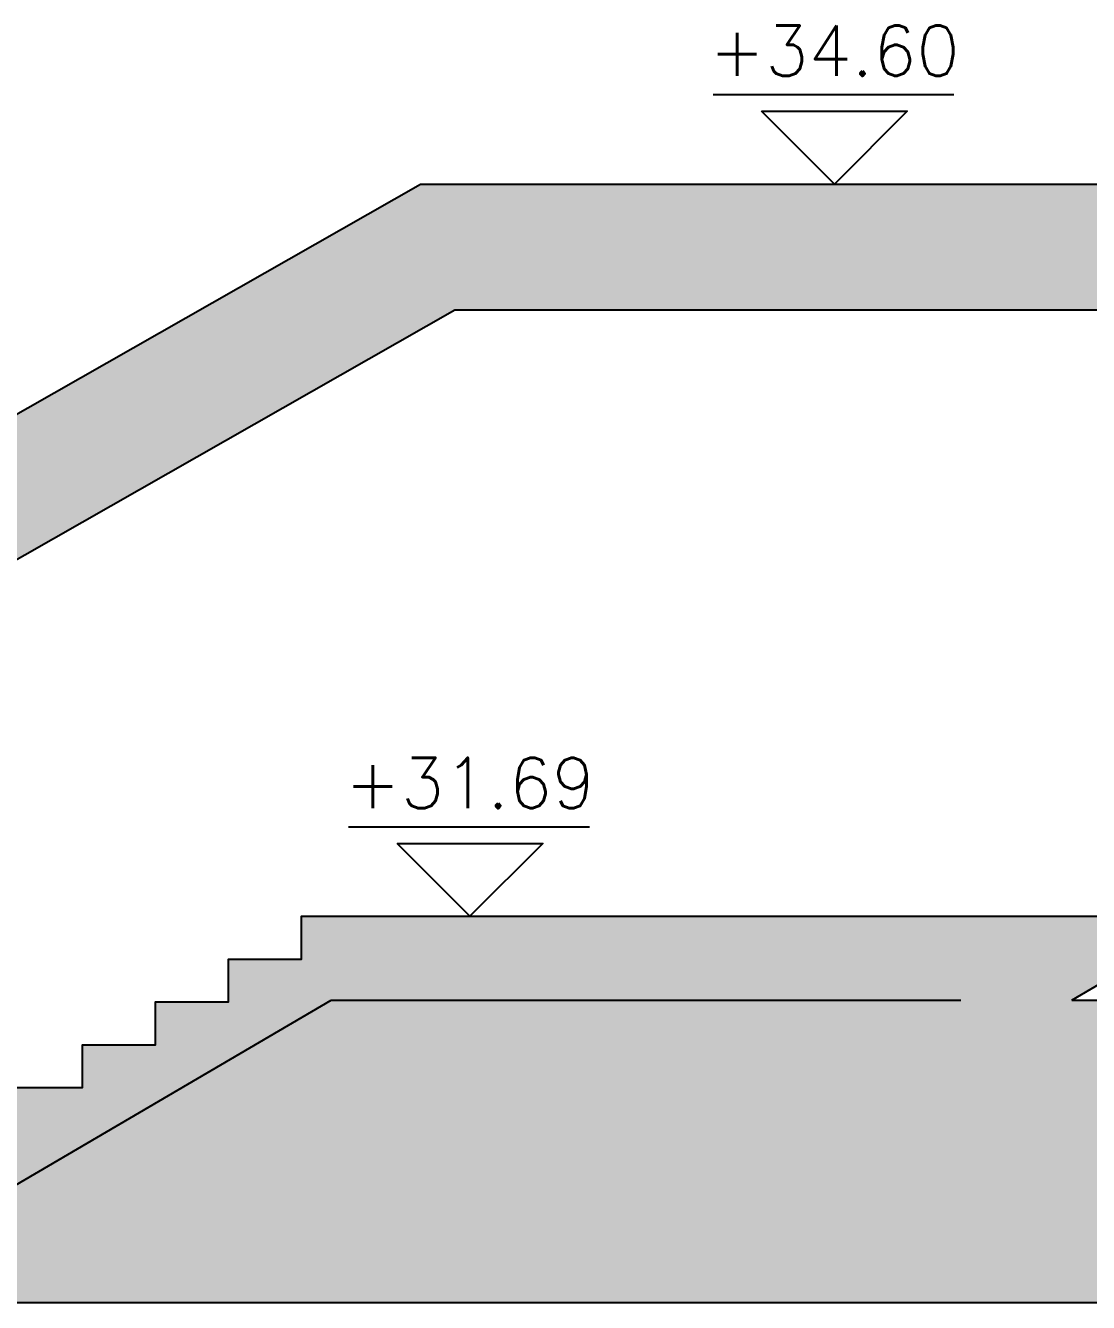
# Model space of a CAD drawing. Header units: millimetres. Extents: x 400408 to 401334, y 4543945 to 4544229.
# Drawn here: x 401200.21 to 401204.43, y 4543996.09 to 4544001.16 of the extents above; entities that cross this region are included whole.
import ezdxf
from ezdxf.enums import TextEntityAlignment as Align

# ---------------------------------------------------------------- set-up
doc = ezdxf.new("R2010")
doc.units = ezdxf.units.MM
doc.linetypes.add('CONTINU', pattern=[0])
doc.linetypes.add('HIDDEN', pattern=[0.375, 0.25, -0.125])
for name, color, linetype in [('kesit prota', 1, 'Continuous'), ('kesit tarama prota', 252, 'Continuous'), ('kot prota', 4, 'Continuous'), ('merdiven prota', 2, 'Continuous'), ('PRT-CST-rc_level', 6, 'Continuous'), ('PRT-CST-rc_levermark', 4, 'Continuous')]:
    doc.layers.add(name, color=color, linetype=linetype)
doc.styles.add('OLCU', font='romanstw.shx')

# ---------------------------------------------------------------- blocks, each defined once
blk = doc.blocks.new('KOTK5')
at = {"layer": 'PRT-CST-rc_levermark'}
blk.add_line((216.7, 160), (-213.3, 160), dxfattribs=at)
blk.add_lwpolyline([(130, 130), (-130, 130), (0, 0)], close=True, dxfattribs=at)
at = {"layer": 'PRT-CST-rc_level', "style": 'OLCU'}
blk.add_attdef('000.00', text='', height=90, dxfattribs=at).set_placement((0, 193.1), align=Align.CENTER)
blk = doc.blocks.new('K-K Kesiti')
at = {"layer": 'kesit tarama prota'}
h = blk.add_hatch(color=256, dxfattribs=at)
h.dxf.hatch_style = 1
h.paths.add_polyline_path([(401472.2186, 4543999.3071), (401469.1106, 4543999.3071), (401469.1106, 4544002.5471), (401468.6107, 4544002.5471), (401468.6103, 4544002.3601), (401468.3203, 4544002.3601), (401468.3203, 4544002.1901), (401468.0303, 4544002.1901), (401468.0303, 4544002.0201), (401467.7403, 4544002.0201), (401467.7403, 4544001.8501), (401467.4503, 4544001.8501), (401467.4503, 4544001.6801), (401467.1603, 4544001.6801), (401467.1603, 4544001.5101), (401466.8703, 4544001.5101), (401466.8703, 4544001.3401), (401466.5803, 4544001.3401), (401466.5803, 4544001.1701), (401466.2903, 4544001.1701), (401466.2903, 4544001.0001), (401466.0003, 4544001.0001), (401466.0003, 4544000.8301), (401465.7103, 4544000.8301), (401465.7103, 4544000.6601), (401465.4203, 4544000.6601), (401465.4203, 4544000.4901), (401465.1303, 4544000.4901), (401465.1303, 4544000.3201), (401464.8403, 4544000.3201), (401464.8403, 4544000.1501), (401464.5503, 4544000.1501), (401464.5503, 4543999.9801), (401464.2603, 4543999.9801), (401464.2603, 4543999.8101), (401463.9703, 4543999.8101), (401463.9703, 4543999.6401), (401460.7399, 4543999.6401), (401460.7399, 4543999.4701), (401460.4499, 4543999.4701), (401460.4499, 4543999.3001), (401460.1599, 4543999.3001), (401460.1599, 4543999.1301), (401459.8699, 4543999.1301), (401459.8699, 4543998.9601), (401459.5799, 4543998.9601), (401459.5799, 4543998.7901), (401459.2899, 4543998.7901), (401459.2899, 4543998.6201), (401458.9999, 4543998.6201), (401458.9999, 4543998.4501), (401455.9299, 4543998.4501), (401455.9299, 4544000.7471), (401459.0658, 4544000.7471), (401461.3481, 4544002.0471), (401463.9579, 4544002.0471), (401463.9579, 4544002.5471), (401461.2122, 4544002.5471), (401458.9299, 4544001.2471), (401455.4299, 4544001.2471), (401455.4299, 4543999.3071), (401453.2252, 4543999.3071), (401453.2252, 4543998.1071), (401472.2186, 4543998.1071)])
h.paths.add_polyline_path([(401463.7978, 4543999.3071), (401468.6106, 4544002.1285), (401468.6106, 4543999.3071)], flags=16)
at = {"layer": 'kesit prota', "color": 1}
for p, q in [((401459.0658, 4544000.7471), (401461.3481, 4544002.0471)), ((401461.3481, 4544002.0471), (401463.9579, 4544002.0471)), ((401463.7978, 4543999.3071), (401468.6106, 4543999.3071))]:
    blk.add_line(p, q, dxfattribs=at)
for points in [[(401455.4299, 4544001.2471), (401458.9299, 4544001.2471), (401461.2122, 4544002.5471), (401463.9579, 4544002.5471), (401463.9579, 4544002.0471)], [(401459.5799, 4543998.9601), (401459.8699, 4543998.9601), (401459.8699, 4543999.1301), (401460.1599, 4543999.1301), (401460.1599, 4543999.3001), (401460.4499, 4543999.3001), (401460.4499, 4543999.4701), (401460.7399, 4543999.4701), (401460.7399, 4543999.6401), (401463.9703, 4543999.6401)], [(401463.7978, 4543999.3071), (401468.6106, 4544002.1285)], [(401453.2252, 4543998.1071), (401472.2186, 4543998.1071)]]:
    blk.add_lwpolyline(points, dxfattribs=at)
at = {"layer": 'merdiven prota', "linetype": 'HIDDEN', "ltscale": 10}
for points in [[(401458.8103, 4543998.1071), (401460.8574, 4543999.3071)], [(401460.8574, 4543999.3071), (401463.7978, 4543999.3071)]]:
    blk.add_lwpolyline(points, dxfattribs=at)
at = {"layer": 'kot prota', "linetype": 'CONTINU', "ltscale": 0.1}
ref = blk.add_blockref('KOTK5', (401462.855, 4544002.5471), dxfattribs=dict(at, xscale=-0.002222222222222222, yscale=0.002222222222222222, zscale=0.002222222222222222, rotation=359.9999999999036))
ref.add_attrib('000.00', '+34.60', dxfattribs={"layer": 'PRT-CST-rc_level', "height": 0.2, "style": 'OLCU'}).set_placement((401462.855, 4544002.9763), align=Align.CENTER)
ref = blk.add_blockref('KOTK5', (401461.4084, 4543999.6401), dxfattribs=dict(at, xscale=-0.002222222222222222, yscale=0.002222222222222222, zscale=0.002222222222222222, rotation=359.9999999999036))
ref.add_attrib('000.00', '+31.69', dxfattribs={"layer": 'PRT-CST-rc_level', "height": 0.2, "style": 'OLCU'}).set_placement((401461.4084, 4544000.0693), align=Align.CENTER)

msp = doc.modelspace()

# ---------------------------------------------------------------- block references
msp.add_blockref('K-K Kesiti', (-259.4343, -2.0162))

doc.saveas('drawing.dxf')
